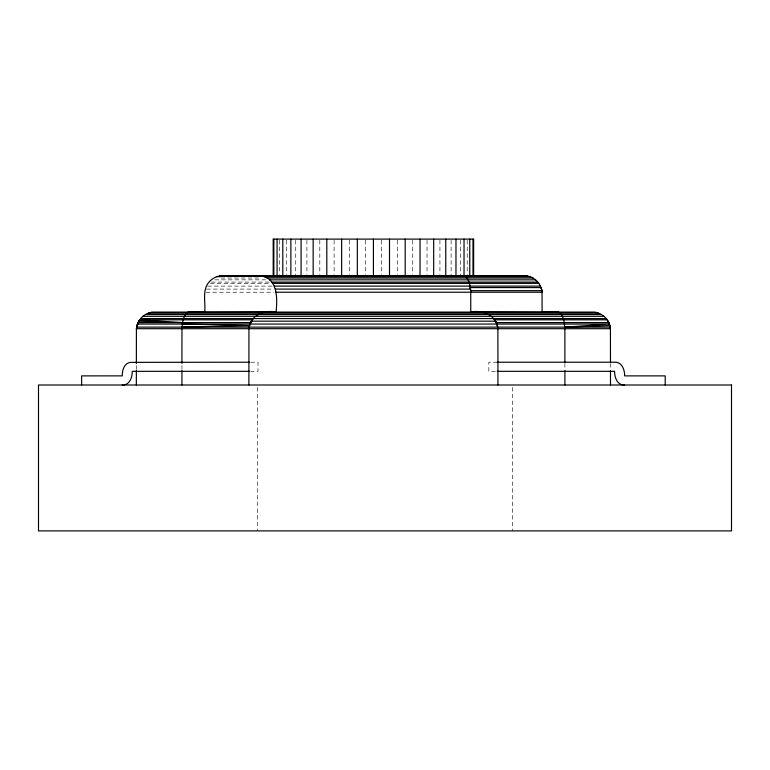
<?xml version="1.0" encoding="UTF-8"?>
<svg xmlns="http://www.w3.org/2000/svg" width="770" height="770" viewBox="0 0 770 770"><rect width="100%" height="100%" fill="white"/><g stroke="black" fill="none" stroke-linecap="round" stroke-linejoin="round"><path stroke-width="0.58" stroke-dasharray="3.85 2.89" d="M136.357 369.427L136.367 363.44M181.941 369.427L181.941 363.44M250.789 362.208L258.008 362.208L258.008 371.323L250.818 371.323M221.048 278.018L260.645 278.018M214.801 279.847L265.737 279.847M211.365 282.089L270.713 282.089M210.422 283.36L270.26 283.36M207.631 286.113L272.012 286.113M206.553 289.096L273.918 289.096M205.985 292.225L273.725 292.225M497.218 362.208L488.834 362.208L488.834 371.323L497.218 371.323M610.475 363.44L610.475 369.427M564.891 363.44L564.901 369.427M512.387 387.387L512.387 530.896M467.207 240.278L467.207 274.399M460.287 240.278L460.287 275.583M451.114 240.278L451.114 275.583M439.93 240.278L439.93 274.399M427.032 240.278L427.032 274.399M412.739 240.278L412.739 274.399M397.426 240.278L397.426 274.399M381.487 240.278L381.487 274.399M365.346 240.278L365.346 274.399M349.416 240.278L349.416 274.399M334.103 240.278L334.103 274.399M319.81 240.278L319.81 274.399M306.903 240.278L306.903 274.399M295.728 240.278L295.728 275.583M286.556 240.278L286.556 274.399M279.635 240.278L279.635 274.399M257.613 387.387L257.613 530.896"/><path stroke-width="1.16" d="M136.338 385L136.357 370.63M136.367 363.44L136.405 328.703C136.993 320.667 143.49 313.669 151.411 312.331L595.431 312.331C603.343 313.669 609.85 320.667 610.427 328.703L610.475 362.237M181.932 385L181.941 370.63M181.941 363.44L181.961 328.703C182.452 323.034 182.817 315.969 187.832 312.331L204.733 312.052C205.744 302.235 201.884 290.406 208.997 282.089C212.453 278.037 217.641 275.622 222.963 275.583L473.637 275.583L473.637 239.104L273.196 239.104L273.196 275.583M248.883 385L248.951 328.703C249.836 315.575 264.283 309.492 276.074 312.052C277.392 298.924 278.124 278.692 261.001 275.853L222.963 275.583M610.427 328.703L136.405 328.703L136.964 325.566L139.64 319.829L182.606 322.582L138.783 321.167L136.617 327.125L610.225 327.125L608.059 321.167M249.162 327.125L249.99 324.055L253.157 318.568M182.038 327.125L249.509 325.566L252.185 319.829L139.64 319.829M122.209 385C129.793 385.423 132.392 376.915 132.238 371.323L249.624 371.323M273.494 275.689L219.797 275.853L527.036 275.853C534.967 277.19 541.435 284.207 542.041 292.225L542.109 312.052L559.01 312.331C564.015 315.969 564.381 323.034 564.882 328.703L564.891 362.237M187.832 312.331L276.074 312.052M497.949 385L497.882 328.703C497.006 315.575 482.559 309.492 470.768 312.052L470.74 292.225C470.287 286.469 469.7 279.385 464.522 275.853L261.001 275.853L301.08 275.583L301.08 239.104M249.586 362.218L130.573 362.352C123.912 363.142 122.17 370.639 122.286 375.875L81.63 375.885L81.63 385M216.726 276.68L220.297 276.68M264.072 276.68L530.106 276.68M266.949 278.018L532.994 278.018M269.558 279.847L535.593 279.847M271.8 282.089L537.845 282.089M272.772 283.36L538.817 283.36M274.361 286.113L540.405 286.113M275.448 289.096L470.508 289.096L470.74 292.225M275.997 292.225L542.041 292.225L541.493 289.096M151.411 312.331L595.431 312.331M148.341 313.149L598.502 313.149M145.463 314.497L601.38 314.497M142.854 316.316L603.988 316.316M140.612 318.568L606.231 318.568M251.328 321.167L495.514 321.167L497.68 327.125M138.051 322.582L250.597 322.582M608.791 322.582L496.246 322.582L494.658 319.829L607.203 319.829L609.879 325.566L564.795 327.125L609.397 324.055L137.445 324.055M497.218 362.208L614.604 362.208C622.189 361.775 624.778 370.283 624.634 375.885L665.213 375.885L665.213 385M497.218 371.323L614.604 371.323C614.45 376.915 617.049 385.423 624.634 385M472.915 275.756L527.036 275.853L469.758 275.583L469.758 239.104M445.763 239.104L445.763 275.583L527.036 275.853L464.041 275.583L464.041 239.104M473.463 275.727L527.036 275.853M470.768 312.052L559.01 312.331M445.763 275.583L464.522 275.853L405.184 275.583L405.184 239.104M464.522 275.853L433.674 275.583L433.674 239.104M182.365 324.055L249.509 325.566M493.685 318.568L495.514 321.167M470.056 286.113L470.508 289.096M610.485 370.63L610.495 385M564.901 370.63L564.91 385M472.992 239.104L472.992 275.583M455.965 239.104L455.965 275.583M420.035 239.104L420.035 275.583M389.505 239.104L389.505 275.583M373.421 239.104L373.421 275.583M357.328 239.104L357.328 275.583L261.001 275.853L326.807 275.583L326.807 239.104M341.659 239.104L341.659 275.583M313.159 239.104L313.159 275.583M290.868 239.104L290.868 275.583M282.802 239.104L282.802 275.583M277.075 239.104L277.075 275.583M273.851 239.104L273.851 275.583M541.012 287.576L470.316 287.576L470.653 290.646L541.83 290.646L541.012 287.576M731.5 385L38.5 385L38.5 530.896L731.5 530.896L731.5 385"/></g></svg>
